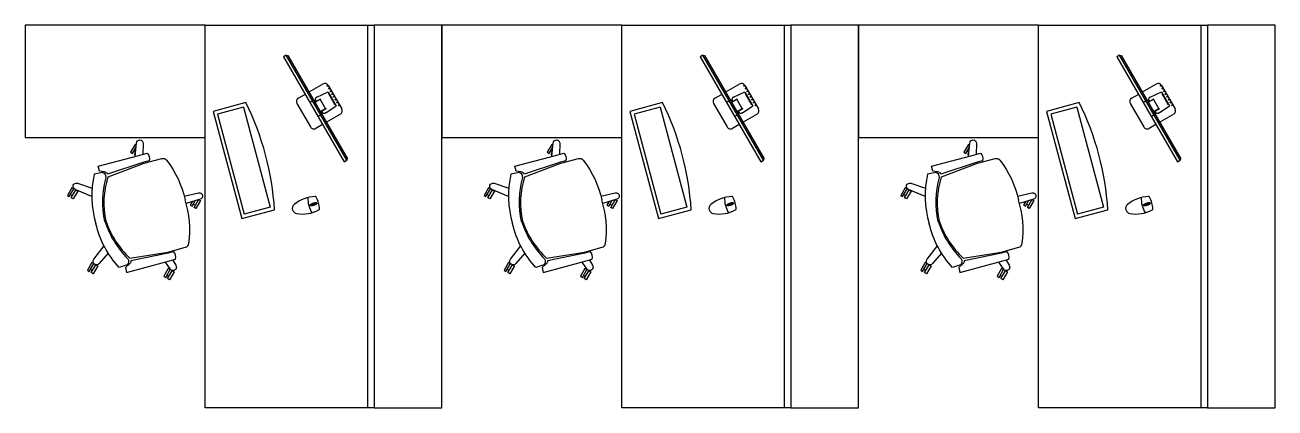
# Model space of a CAD drawing. Header units: millimetres. Extents: x 3122 to 31499, y 2297 to 20525.
# Drawn here: x 16455 to 22005, y 18771 to 20471 of the extents above; entities that cross this region are included whole.
import ezdxf

# ---------------------------------------------------------------- set-up
doc = ezdxf.new("R2010")
doc.units = ezdxf.units.MM
doc.layers.add('dwgmodels.com', color=250, linetype='Continuous')

# ---------------------------------------------------------------- blocks, each defined once
blk = doc.blocks.new('furn office 01_dwgmodels.com')
at = {"color": 0}
for p, q in [((-330, 0), (-330, -1700)), ((-689.9, -134.6), (-682.5, -135.9)), ((-682.5, -135.9), (-418.4, -593.4)), ((-527.1, -262), (-589.1, -297.8)), ((-606.4, -307.8), (-636.1, -324.9)), ((-537.7, -329.5), (-562.5, -343.8)), ((-538, -329), (-557, -340.1)), ((-554.6, -320.8), (-504, -296.3)), ((-540.2, -331), (-516.1, -372.6)), ((-538, -329), (-537.7, -329.5)), ((-500.6, -302.2), (-503.1, -303.6)), ((-500.3, -302.7), (-502.3, -303.8)), ((-879.9, -364.3), (-995.9, -395.3)), ((-513.6, -371.2), (-538.4, -385.5)), ((-513.4, -371.7), (-532.4, -382.7)), ((-514.5, -390.2), (-468, -358.6)), ((-513.6, -371.2), (-513.4, -371.7)), ((-471.4, -352.7), (-473.9, -354.2)), ((-471.7, -352.2), (-473.7, -353.4)), ((-529.2, -441.6), (-558.9, -458.7)), ((-449.9, -395.8), (-511.8, -431.6)), ((-1359.2, -566.1), (-1367.9, -561.1)), ((-420.9, -600.4), (-418.4, -593.4)), ((-1639.7, -758.1), (-1648.3, -753.1)), ((-1094.5, -800.6), (-1103.2, -795.6)), ((-760.9, -808.6), (-876.8, -839.6)), ((-590.1, -801), (-578.1, -797.7)), ((-558.7, -792.6), (-578.1, -797.7)), ((-575.2, -792.8), (-563.6, -789.7)), ((-573.2, -800.6), (-561.6, -797.5)), ((-558.7, -792.6), (-546.7, -789.3)), ((-1550.8, -1090.3), (-1559.5, -1085.3)), ((-1211.7, -1116.7), (-1220.4, -1111.7))]:
    blk.add_line(p, q, dxfattribs=at)
at = {"color": 0, "ltscale": 5}
for p, q in [((-1014.6, -383.4), (-887.1, -859.3)), ((-879.9, -364.3), (-760.9, -808.6)), ((-995.9, -395.3), (-876.8, -839.6))]:
    blk.add_line(p, q, dxfattribs=at)
at = {"color": 0}
for points in [[(-1050, 0), (-1850, 0), (-1850, -500), (-1050, -500)], [(-300, -1700), (-1050, -1700), (-1050, 0), (-300, 0)], [(-1662, -756.8), (-1653.3, -761.8), (-1633.3, -727.1), (-1642, -722.1)], [(-1636, -771.8), (-1644.7, -766.8), (-1624.7, -732.1), (-1616, -737.1)], [(-1573.1, -1088.9), (-1564.5, -1093.9), (-1544.5, -1059.3), (-1553.1, -1054.3)], [(-1547.1, -1103.9), (-1555.8, -1098.9), (-1535.8, -1064.3), (-1527.1, -1069.3)], [(-1234, -1115.4), (-1225.4, -1120.4), (-1205.4, -1085.7), (-1214, -1080.7)], [(-1208.1, -1130.4), (-1216.7, -1125.4), (-1196.7, -1090.7), (-1188.1, -1095.7)]]:
    blk.add_lwpolyline(points, close=True, dxfattribs=at)
for points in [[(0, 0), (-300, 0), (-300, -1700), (0, -1700), (0, 0)], [(-702.3, -141.8), (-433.3, -607.6), (-420.9, -600.4), (-689.9, -134.6), (-702.3, -141.8)], [(-503.7, -268.3), (-443.6, -372.3)], [(-504, -296.3), (-468, -358.6)], [(-503.1, -303.6), (-473.9, -354.2)], [(-502.3, -303.8), (-473.7, -353.4)], [(-642.4, -348.4), (-582.3, -452.5)], [(-1356.1, -533.3), (-1361.6, -530.2), (-1381.6, -564.8)], [(-1381.6, -564.8), (-1372.9, -569.8), (-1356.8, -541.9)], [(-1359.8, -577.3), (-1364.2, -574.8), (-1358.8, -565.4)], [(-1090.9, -814.3), (-1099.5, -809.3), (-1080.3, -776)], [(-1078.2, -775.4), (-1070.9, -779.6), (-1090.9, -814.3)], [(-1116.9, -799.3), (-1108.2, -804.3), (-1094.3, -780.3)], [(-1108.3, -784.5), (-1116.9, -799.3)]]:
    blk.add_lwpolyline(points, dxfattribs=at)
for points in [[(-554.6, -320.8, 0.263666), (-561.6, -328.9), (-561.5, -332.3), (-557, -340.1)], [(-514.5, -390.2, -0.263666), (-525, -392.2), (-527.9, -390.4), (-532.4, -382.7)], [(-1360.3, -582.7), (-1355.2, -523.8, -1), (-1325.3, -525.4), (-1326.2, -573.6)], [(-1490.1, -871.1, -0.129806), (-1480.6, -674.4), (-1321.5, -613.7), (-1242.8, -592.6, -0.30894), (-1221.5, -600.1, -0.113102), (-1139.2, -776)], [(-1495, -872.4, -0.119401), (-1490.3, -677, 0.398658), (-1506.6, -654.8), (-1542.5, -661.5, 0.13244), (-1535.2, -882.1)], [(-1553.7, -761.7), (-1627.1, -730.6, -1), (-1616.4, -702.6), (-1552.4, -724.8)], [(-1490.7, -869, 0.129806), (-1384.1, -1034.7), (-1216, -1007.7), (-1137.2, -986.6, 0.30894), (-1122.5, -969.4, 0.113102), (-1139.2, -776)], [(-1143.7, -759.4), (-1080.2, -744.7, -1), (-1072.5, -773.6), (-1134.2, -792.4, 0.488714)], [(-1495.5, -870.3, 0.119401), (-1393.7, -1037.3, -0.398658), (-1396.8, -1064.6), (-1431.2, -1076.8, -0.13244), (-1535.2, -882.1)], [(-1480.9, -1012.5), (-1520.9, -1058.8, -1), (-1544.3, -1039.9), (-1499.2, -980.4, 0.488714)], [(-1193.8, -1044.3), (-1180.2, -1066.7, -1), (-1205.4, -1083), (-1226.4, -1053, 0.488714)]]:
    blk.add_lwpolyline(points, format="xyb", dxfattribs=at)
at = {"color": 0, "ltscale": 5}
blk.add_lwpolyline([(-869.7, -344.6), (-1014.6, -383.4), (-887.1, -859.3), (-742.2, -820.5)], dxfattribs=at)
at = {"color": 0}
for points in [[(-1525, -626.9), (-1351.2, -580.3), (-1307.7, -568.6, -0.285714), (-1298.7, -602.4), (-1322.8, -608.9), (-1483.2, -661.8, 0.220172), (-1496.9, -652.2), (-1519.3, -648.2)], [(-1398.8, -1098.1), (-1224.9, -1051.5), (-1181.5, -1039.8, 0.285714), (-1190.5, -1006), (-1214.7, -1012.5), (-1380, -1046.8, -0.220172), (-1387.1, -1062), (-1404.5, -1076.8)]]:
    blk.add_lwpolyline(points, format="xyb", close=True, dxfattribs=at)
for centre, radius in [((-507.3, -269.6), 1.73), ((-500.1, -282), 1.73), ((-493, -294.4), 1.73), ((-485.8, -306.8), 1.73), ((-478.6, -319.2), 1.73), ((-471.5, -331.6), 1.73), ((-579.5, -340.1), 1.14), ((-464.3, -344), 1.73), ((-457.2, -356.3), 1.73), ((-543.7, -402.1), 1.14)]:
    blk.add_circle(centre, radius, dxfattribs=at)
for centre, radius, start, end in [((-518.5, -276.9), 17.2, 30, 120), ((-627.6, -339.8), 17.2, 120, 210), ((-1977.3, -896.4), 1237.5, 3.5181, 26.4819), ((-458.4, -380.9), 17.2, 300, 30), ((-567.5, -443.9), 17.2, 210, 300), ((-555.1, -918.3), 157.3, 92.2582, 129.3164), ((-469.4, -768.6), 125, 178.7852, 211.2148), ((-561.1, -766.1), 5, 27.5925, 92.2582), ((-667.4, -821.7), 125, 2.4075, 27.5925), ((-640.1, -814.4), 23, 129.3164, 260.6836), ((-618.4, -681.9), 157.3, 260.6836, 297.7418), ((-581.3, -798.6), 2, 127.2913, 262.7087), ((-561, -825.3), 35.5, 103.9048, 127.2913), ((-577.1, -765.4), 35.5, 262.7087, 286.0952), ((-574.2, -796.7), 4, 105, 285), ((-559.7, -825), 35.5, 82.7087, 106.0952), ((-575.8, -765), 35.5, 283.9048, 307.2913), ((-562.6, -793.6), 4, 285, 105), ((-555.5, -791.7), 2, 307.2913, 82.7087), ((-547.5, -816.6), 5, 297.7418, 2.4075)]:
    blk.add_arc(centre, radius, start, end, dxfattribs=at)

msp = doc.modelspace()

# ---------------------------------------------------------------- block references
at = {"layer": 'dwgmodels.com'}
for p in [(18305.1, 20471.3), (20155.1, 20471.3), (22005.1, 20471.3)]:
    msp.add_blockref('furn office 01_dwgmodels.com', p, dxfattribs=at)

doc.saveas('drawing.dxf')
